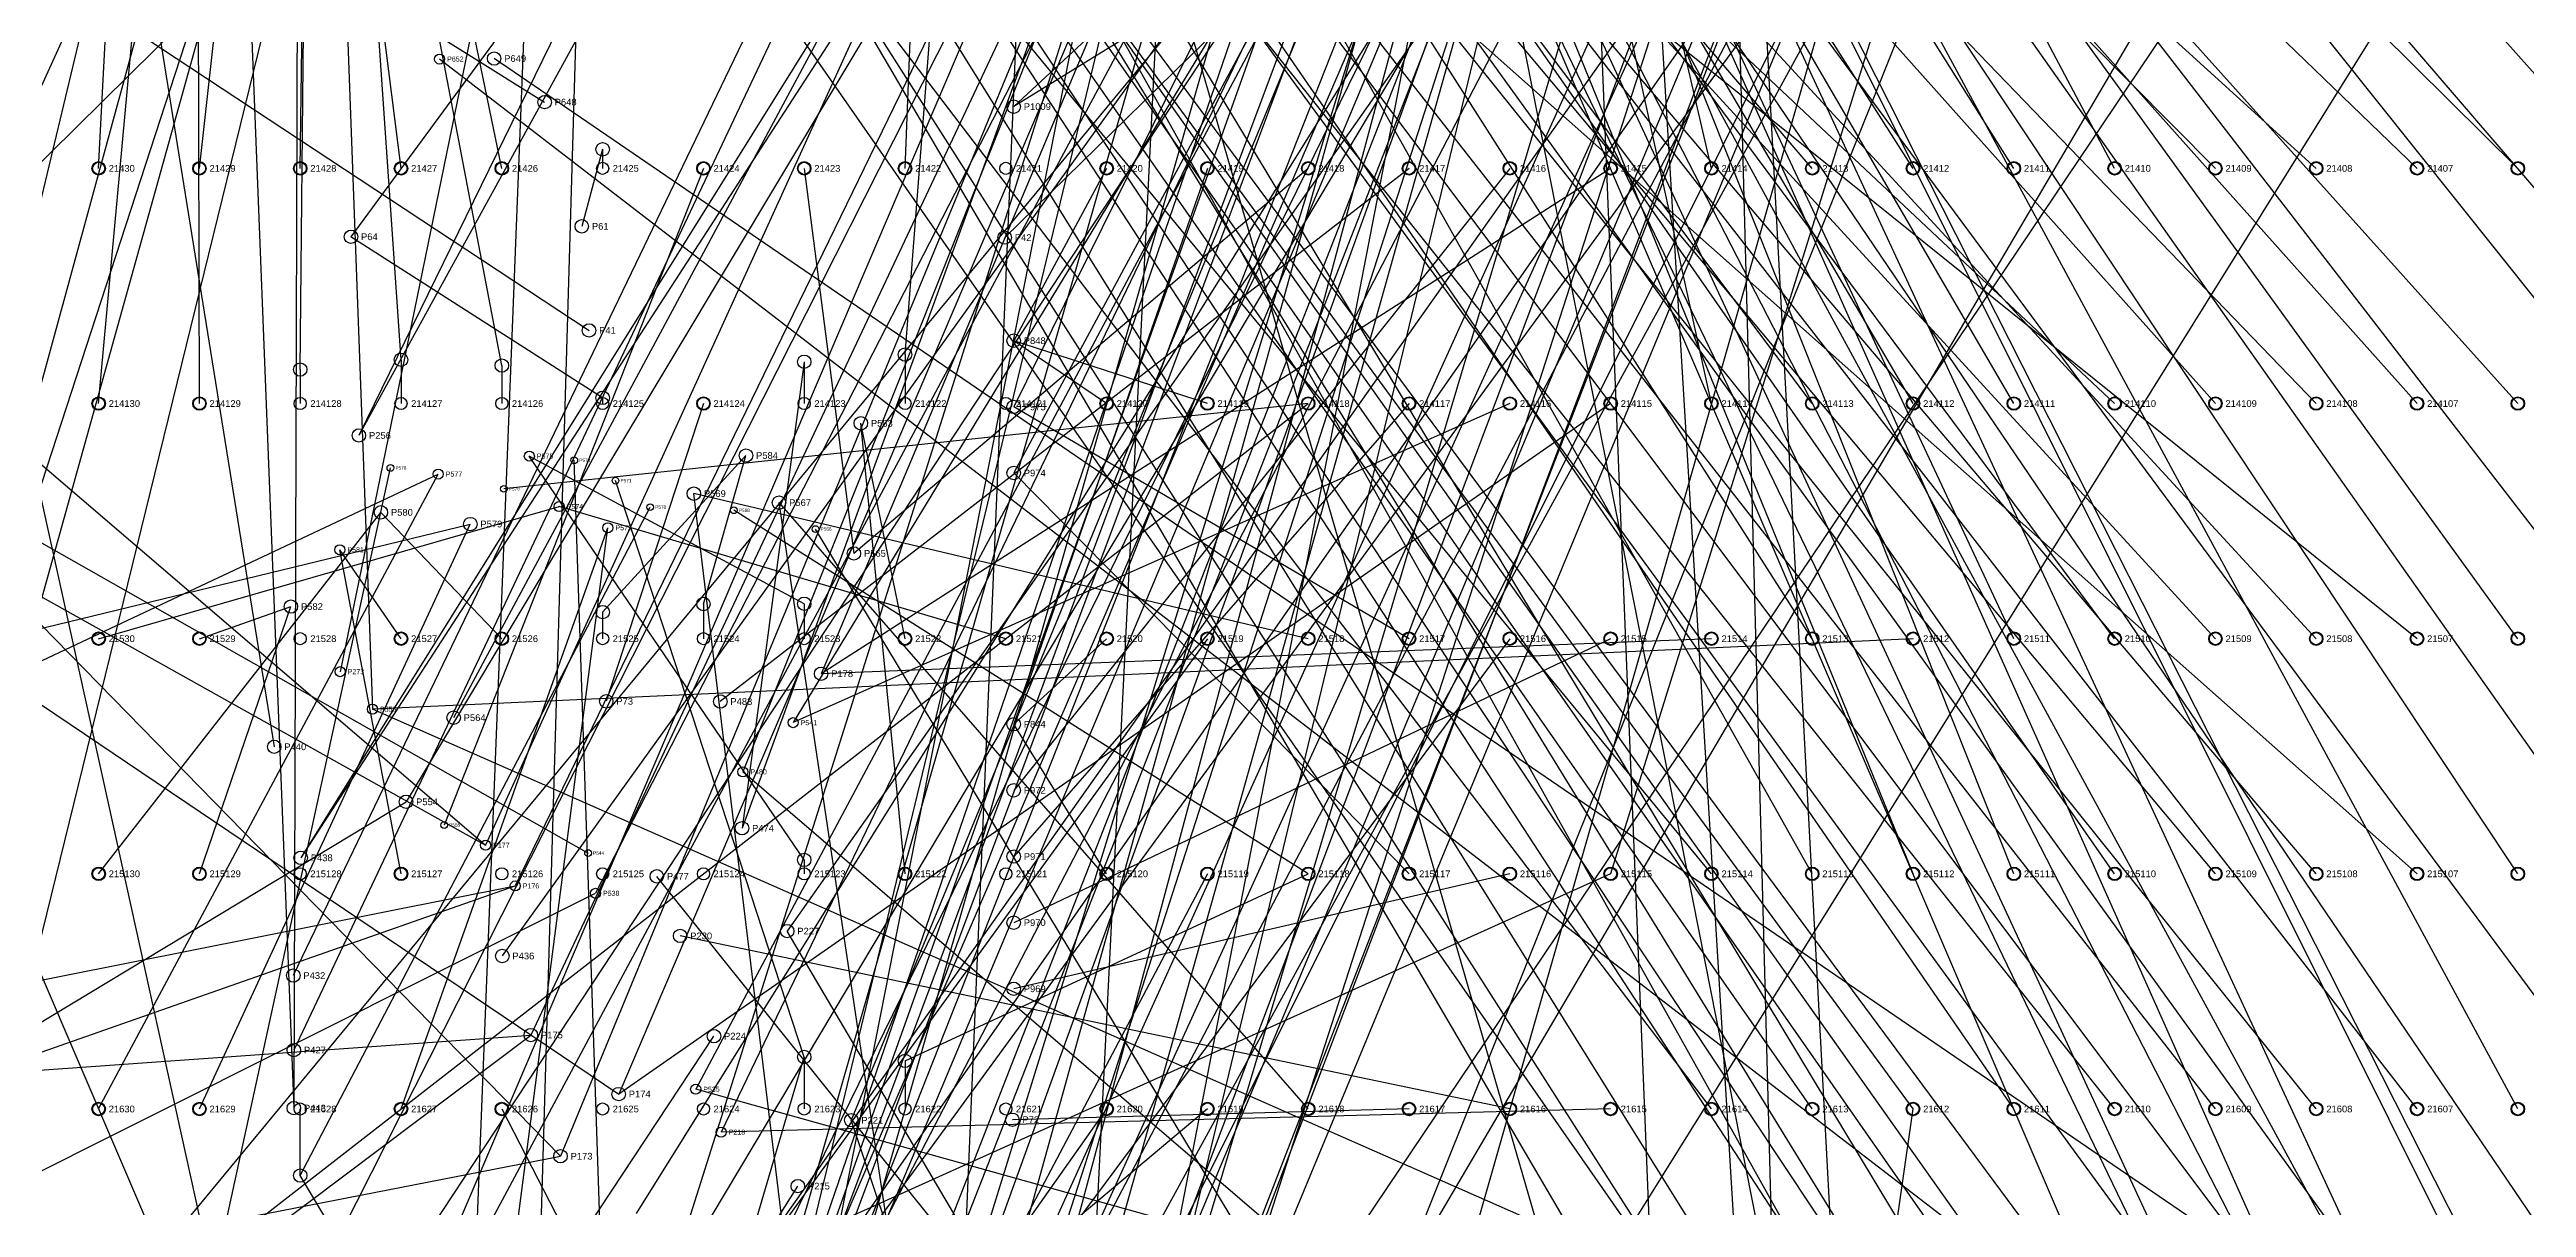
# Model space of a CAD drawing. Extents: x -5 to 376, y -217 to 241.
# Drawn here: x 230.8 to 324.5, y -62.8 to -19.1 of the extents above; entities that cross this region are included whole.
import ezdxf

# ---------------------------------------------------------------- set-up
doc = ezdxf.new("R2010")
doc.units = 0
for name, color, linetype in [('BOTTOM_PROBES', 1, 'CONTINUOUS'), ('BOTTOM_PROBES_LABEL', 12, 'CONTINUOUS'), ('BOTTOM_WIRES_BLACK', 250, 'CONTINUOUS'), ('BOTTOM_WIRES_BLUE', 5, 'CONTINUOUS'), ('FIXTURE_INTERFACE_PIN', 4, 'CONTINUOUS'), ('PIN_OFFSET_ARROW', 144, 'CONTINUOUS'), ('TESTER_INTERFACE_PIN', 144, 'CONTINUOUS'), ('TESTER_INTERFACE_PIN_LABEL', 144, 'CONTINUOUS')]:
    doc.layers.add(name, color=color, linetype=linetype)
doc.styles.get("Standard").update_dxf_attribs({"font": 'arial.ttf'})

msp = doc.modelspace()

# ---------------------------------------------------------------- linework, layer by layer
at = {"layer": 'BOTTOM_PROBES'}
for centre, radius in [((245.5799, -19.42592), 0.1905), ((247.63984, -19.4056), 0.254), ((249.54992, -21.05406), 0.254), ((267.27912, -21.22424), 0.254), ((242.22964, -26.14422), 0.254), ((250.95454, -25.75052), 0.254), ((266.93876, -26.1747), 0.254), ((251.22886, -29.68498), 0.254), ((267.27912, -30.0736), 0.254), ((267.27912, -32.5755), 0.254), ((242.52936, -33.655), 0.254), ((261.50062, -33.19526), 0.254), ((248.9708, -34.43478), 0.1905), ((250.67006, -34.5948), 0.127), ((257.15976, -34.41446), 0.254), ((243.72062, -34.88436), 0.127), ((245.5291, -35.1155), 0.1905), ((248.01068, -35.6743), 0.127), ((252.22962, -35.36442), 0.127), ((267.27912, -35.07486), 0.254), ((243.35994, -36.5633), 0.254), ((250.09856, -36.34486), 0.1905), ((253.54026, -36.36518), 0.127), ((255.18872, -35.85464), 0.254), ((256.70002, -36.48456), 0.127), ((258.40944, -36.195), 0.254), ((246.74068, -37.00526), 0.254), ((251.94006, -37.14496), 0.1905), ((259.78866, -37.19322), 0.127), ((241.81054, -37.97554), 0.1905), ((261.239, -38.11524), 0.254), ((239.95888, -40.12438), 0.254), ((241.8207, -42.58564), 0.1905), ((259.99948, -42.66438), 0.254), ((243.0399, -44.0055), 0.1905), ((251.8791, -43.70578), 0.254), ((256.18948, -43.7134), 0.254), ((246.11076, -44.32554), 0.254), ((258.9403, -44.5135), 0.1905), ((267.27912, -44.57446), 0.254), ((239.32896, -45.42536), 0.254), ((257.04038, -46.37532), 0.1905), ((244.3099, -47.50562), 0.254), ((267.27912, -47.07382), 0.254), ((245.75008, -48.38446), 0.127), ((257.0099, -48.50384), 0.254), ((240.32972, -49.62398), 0.254), ((247.3198, -49.14392), 0.1905), ((251.19076, -49.44364), 0.127), ((267.27912, -49.57572), 0.254), ((248.43994, -50.6857), 0.1905), ((253.78918, -50.32502), 0.254), ((251.47016, -50.9651), 0.1905), ((254.67056, -52.57546), 0.254), ((258.71932, -52.39512), 0.254), ((267.27912, -52.07508), 0.254), ((247.94972, -53.33492), 0.254), ((240.05032, -54.07406), 0.254), ((267.27912, -54.57444), 0.254), ((249.02922, -56.3245), 0.254), ((255.95072, -56.36514), 0.254), ((240.07064, -56.89346), 0.254), ((240.07064, -59.08548), 0.254), ((252.349, -58.55462), 0.254), ((255.25984, -58.37428), 0.1905), ((256.21996, -59.9948), 0.1905), ((261.13994, -59.54522), 0.254), ((267.22832, -59.5249), 0.254), ((250.14936, -60.90412), 0.254), ((259.12064, -62.03442), 0.254)]:
    msp.add_circle(centre, radius, dxfattribs=at)
at = {"layer": 'BOTTOM_WIRES_BLACK'}
for p, q in [((274.60194, 154.2415), (262.5598, -132.92328)), ((194.59194, 126.77394), (241.68862, -86.7156)), ((274.60194, 20.8915), (267.27912, -126.2253)), ((274.60194, -23.5585), (267.27912, -44.57446)), ((270.79194, -23.5585), (267.27912, -30.0736)), ((274.60194, -32.4485), (267.27912, -30.0736)), ((270.79194, -32.4485), (267.27912, -30.0736)), ((274.60194, -41.3385), (241.68862, -86.7156)), ((270.79194, -41.3385), (267.27912, -44.57446)), ((270.79194, -50.2285), (267.27912, -44.57446)), ((274.60194, -50.2285), (267.27912, -64.07404)), ((274.60194, -59.1185), (241.68862, -86.7156)), ((270.79194, -59.1185), (267.27912, -64.07404))]:
    msp.add_line(p, q, dxfattribs=at)
at = {"layer": 'BOTTOM_WIRES_BLUE'}
for p, q in [((282.22194, 154.2415), (241.8207, -42.58564)), ((255.55194, 154.2415), (245.65864, -97.23374)), ((282.22194, 145.3515), (219.75064, -78.4352)), ((255.55194, 145.3515), (247.74906, -119.69496)), ((343.18194, 136.4615), (246.11076, -44.32554)), ((331.75194, 136.4615), (247.3198, -49.14392)), ((339.37194, 136.4615), (248.43994, -50.6857)), ((335.56194, 136.4615), (252.349, -58.55462)), ((293.65194, -23.5585), (258.2799, 128.97612)), ((293.65194, -32.4485), (258.2799, 128.97612)), ((343.18194, 127.5715), (244.74932, -100.67544)), ((335.56194, 127.5715), (249.02922, -56.3245)), ((327.94194, 127.5715), (250.14936, -60.90412)), ((331.75194, 127.5715), (259.99948, -42.66438)), ((301.27194, -121.3485), (288.57194, 114.8715)), ((339.37194, 100.9015), (255.03886, -120.2436)), ((343.18194, 100.9015), (259.17906, -84.70392)), ((68.86194, 92.0115), (249.54992, -21.05406)), ((308.89194, -41.3385), (209.83194, 92.0115)), ((308.89194, -50.2285), (209.83194, 92.0115)), ((343.18194, 92.0115), (251.23902, -84.83346)), ((339.37194, 92.0115), (254.16002, -111.20374)), ((327.94194, -76.8985), (245.93042, 87.54618)), ((305.08194, -23.5585), (236.50194, 85.28558)), ((305.08194, -32.4485), (236.50194, 85.28558)), ((308.89194, -23.5585), (250.92914, 85.85454)), ((305.08194, -50.2285), (250.92914, 85.85454)), ((263.17194, -23.5585), (267.42898, 85.6361)), ((327.94194, -85.7885), (248.90984, 84.66582)), ((80.29194, 83.1215), (251.22886, -29.68498)), ((301.27194, 83.1215), (244.86108, -95.38462)), ((324.13194, -85.7885), (248.74982, 82.98434)), ((320.32194, 83.1215), (251.47016, -50.9651)), ((343.18194, 83.1215), (251.80036, -69.93382)), ((312.70194, 83.1215), (252.07976, -87.00516)), ((308.89194, 83.1215), (253.90856, -122.28322)), ((316.51194, 83.1215), (256.0701, -104.33558)), ((305.08194, 83.1215), (257.0099, -48.50384)), ((301.27194, -50.2285), (247.93194, 80.78216)), ((305.08194, -41.3385), (247.93194, 80.78216)), ((301.27194, -32.4485), (235.60024, 79.74584)), ((301.27194, -23.5585), (235.60024, 79.74584)), ((324.13194, -76.8985), (238.96066, 79.77632)), ((305.08194, -112.4585), (267.27912, 78.52664)), ((301.27194, -112.4585), (246.68988, 75.7047)), ((301.27194, 74.2315), (245.83898, -119.84482)), ((316.51194, 74.2315), (252.77064, -102.15372)), ((312.70194, 74.2315), (252.98908, -85.344)), ((308.89194, 74.2315), (255.00076, -100.05568)), ((343.18194, 74.2315), (255.3208, -92.6846)), ((305.08194, 74.2315), (257.04038, -46.37532)), ((324.13194, -68.0085), (253.11862, 72.30618)), ((324.13194, -59.1185), (253.11862, 72.30618)), ((297.46194, -121.3485), (292.38194, 69.1515)), ((316.51194, -68.0085), (215.24976, 67.03568)), ((316.51194, -59.1185), (215.24976, 67.03568)), ((301.27194, -68.0085), (218.93022, 66.05524)), ((305.08194, -59.1185), (218.93022, 66.05524)), ((320.32194, 65.3415), (221.26194, -32.4485)), ((297.46194, 65.3415), (240.05032, -54.07406)), ((286.03194, 65.3415), (247.02008, -132.92328)), ((343.18194, 65.3415), (252.66904, -100.15474)), ((316.51194, 65.3415), (256.21996, -59.9948)), ((305.08194, 65.3415), (259.7404, -122.75566)), ((312.70194, 65.3415), (260.17982, -67.54368)), ((308.89194, 65.3415), (260.53034, -64.10452)), ((316.51194, -41.3385), (219.30868, 64.2747)), ((316.51194, -50.2285), (219.30868, 64.2747)), ((308.89194, -59.1185), (212.35924, 62.3951)), ((308.89194, -68.0085), (212.35924, 62.3951)), ((301.27194, -76.8985), (214.51062, 62.3951)), ((301.27194, -85.7885), (214.51062, 62.3951)), ((312.70194, -59.1185), (217.51036, 62.3951)), ((312.70194, -68.0085), (217.51036, 62.3951)), ((305.08194, -68.0085), (216.33942, 59.16676)), ((305.08194, -76.8985), (216.33942, 59.16676)), ((324.13194, -50.2285), (251.02058, 59.74588)), ((324.13194, -41.3385), (251.02058, 59.74588)), ((301.27194, -59.1185), (215.92032, 57.39638)), ((312.70194, -76.8985), (217.62974, 57.35574)), ((312.70194, -85.7885), (217.62974, 57.35574)), ((320.32194, -85.7885), (251.05106, 57.86628)), ((320.32194, -76.8985), (251.05106, 57.86628)), ((308.89194, -32.4485), (214.50046, 56.30672)), ((305.08194, -85.7885), (214.50046, 56.30672)), ((312.70194, -32.4485), (233.11866, 56.7563)), ((312.70194, -23.5585), (233.11866, 56.7563)), ((293.65194, 56.4515), (240.07064, -56.89346)), ((301.27194, 56.4515), (244.8306, -107.98556)), ((343.18194, 56.4515), (252.74016, -71.5137)), ((316.51194, 56.4515), (255.25984, -58.37428)), ((312.70194, 56.4515), (255.97866, -78.77556)), ((305.08194, 56.4515), (257.0988, -114.07394)), ((320.32194, 56.4515), (258.9403, -44.5135)), ((308.89194, 56.4515), (261.13994, -59.54522)), ((320.32194, -59.1185), (231.52862, 55.12562)), ((320.32194, -68.0085), (231.52862, 55.12562)), ((312.70194, -50.2285), (226.34956, 52.88534)), ((312.70194, -41.3385), (226.34956, 52.88534)), ((327.94194, -23.5585), (259.76072, 53.0352)), ((327.94194, -32.4485), (259.76072, 53.0352)), ((327.94194, -41.3385), (255.96088, 51.92522)), ((327.94194, -50.2285), (255.96088, 51.92522)), ((331.75194, -32.4485), (260.23062, 50.9143)), ((297.46194, -59.1185), (221.48038, 49.87544)), ((343.18194, 47.5615), (225.07194, -114.03076)), ((293.65194, 47.5615), (241.68862, -74.21372)), ((282.22194, 47.5615), (242.52936, -33.655)), ((301.27194, 47.5615), (244.3099, -47.50562)), ((324.13194, -32.4485), (252.51918, 47.33544)), ((324.13194, -23.5585), (252.51918, 47.33544)), ((308.89194, 47.5615), (257.24104, -84.33562)), ((312.70194, 47.5615), (261.4295, -111.22406)), ((316.51194, 47.5615), (263.17194, -139.1285)), ((320.32194, 47.5615), (289.84194, -50.2285)), ((320.32194, -50.2285), (213.84006, 44.34586)), ((320.32194, -41.3385), (213.84006, 44.34586)), ((320.32194, 38.6715), (217.45194, -85.7885)), ((312.70194, 38.6715), (236.50194, -76.8985)), ((293.65194, 38.6715), (240.12906, -67.22364)), ((289.84194, 38.6715), (242.22964, -26.14422)), ((282.22194, 38.6715), (242.52936, -33.655)), ((297.46194, -23.5585), (244.12194, 38.6715)), ((297.46194, -32.4485), (244.12194, 38.6715)), ((316.51194, -23.5585), (247.93194, 38.6715)), ((316.51194, -32.4485), (247.93194, 38.6715)), ((316.51194, 38.6715), (253.0094, -63.07582)), ((343.18194, 38.6715), (253.619, -113.76406)), ((305.08194, 38.6715), (255.63068, -127.07366)), ((308.89194, 38.6715), (257.57886, -65.99428)), ((331.75194, 38.6715), (267.27912, -21.22424)), ((308.89194, -76.8985), (240.31194, 36.9697)), ((308.89194, -85.7885), (240.31194, 36.9697)), ((327.94194, -59.1185), (256.61874, 37.24656)), ((327.94194, -68.0085), (256.61874, 37.24656)), ((293.65194, -59.1185), (222.01886, 34.86658)), ((293.65194, -68.0085), (222.01886, 34.86658)), ((297.46194, -112.4585), (288.57194, 34.8615)), ((293.65194, -50.2285), (223.7994, 34.62528)), ((244.12194, 32.06242), (224.2947, -50.65522)), ((236.50194, 31.46044), (240.07064, -59.08548)), ((320.32194, -23.5585), (263.17194, 31.58744)), ((320.32194, -32.4485), (263.17194, 31.58744)), ((206.02194, -121.3485), (247.1801, 29.26588)), ((240.31194, 29.7815), (243.0399, -44.0055)), ((320.32194, 29.7815), (240.31194, -130.2385)), ((289.84194, 29.7815), (240.32972, -49.62398)), ((297.46194, 29.7815), (241.68862, -74.21372)), ((282.22194, 29.7815), (244.94998, -124.5743)), ((301.27194, 29.7815), (245.92026, -111.8743)), ((286.03194, 29.7815), (249.3899, -97.86366)), ((293.65194, 29.7815), (250.6599, -125.0442)), ((343.18194, 29.7815), (253.26848, -103.89362)), ((316.51194, 29.7815), (258.71932, -52.39512)), ((312.70194, 29.7815), (260.17982, -105.63352)), ((308.89194, 29.7815), (261.00024, -97.42424)), ((324.13194, 29.7815), (266.93876, -26.1747)), ((316.51194, -76.8985), (266.98194, 29.7815)), ((316.51194, -85.7885), (266.98194, 29.7815)), ((297.46194, -41.3385), (256.11836, 23.43404)), ((297.46194, -50.2285), (256.11836, 23.43404)), ((263.17194, -30.59684), (267.27912, 22.37486)), ((240.31194, 20.8915), (240.07064, -59.08548)), ((286.03194, 20.8915), (240.32972, -49.62398)), ((301.27194, 20.8915), (247.94972, -53.33492)), ((320.32194, 20.8915), (252.52934, -76.2254)), ((308.89194, 20.8915), (257.37058, -92.19438)), ((343.18194, 20.8915), (257.40868, -116.85524)), ((316.51194, 20.8915), (259.92836, -120.37568)), ((289.84194, 20.8915), (260.06044, -132.92328)), ((312.70194, 20.8915), (261.78002, -101.89464)), ((293.65194, 20.8915), (267.27912, -32.5755)), ((297.46194, 20.8915), (267.27912, -35.07486)), ((335.56194, 20.8915), (267.27912, -21.22424)), ((228.88194, 19.52752), (239.32896, -45.42536)), ((247.93194, -31.0134), (240.8301, 6.11632)), ((293.65194, -121.3485), (288.57194, 4.3815)), ((240.31194, -23.5585), (240.59896, -1.0541)), ((240.31194, -31.16326), (240.59896, -1.0541)), ((206.02194, -110.67034), (240.64976, -4.43484)), ((213.64194, -121.3485), (242.27028, -4.74472)), ((247.93194, -23.5585), (244.76964, -8.31596)), ((232.69194, -32.4485), (234.77982, -9.6139)), ((236.50194, -32.4485), (236.44098, -9.59358)), ((236.50194, -23.5585), (238.02086, -9.91362)), ((232.69194, -23.5585), (233.37012, -10.37336)), ((225.07194, -32.4485), (234.7087, -11.24458)), ((244.12194, -23.5585), (243.01958, -14.82344)), ((244.12194, -30.79242), (243.01958, -14.82344)), ((331.75194, -85.7885), (245.5799, -19.42592)), ((331.75194, -76.8985), (247.63984, -19.4056)), ((251.74194, -22.83714), (250.95454, -25.75052)), ((213.64194, -23.5585), (250.14936, -60.90412)), ((217.45194, -23.5585), (247.3198, -49.14392)), ((255.55194, -23.5585), (245.75008, -48.38446)), ((282.22194, -23.5585), (256.18948, -43.7134)), ((259.36194, -23.5585), (261.239, -38.11524)), ((289.84194, -23.5585), (259.99948, -42.66438)), ((278.41194, -23.5585), (261.239, -38.11524)), ((286.03194, -23.5585), (267.27912, -47.07382)), ((251.74194, -32.2326), (242.22964, -26.14422)), ((259.36194, -30.86862), (257.0099, -48.50384)), ((213.64194, -32.4485), (252.349, -58.55462)), ((217.45194, -32.4485), (247.3198, -49.14392)), ((221.26194, -32.4485), (251.19076, -49.44364)), ((232.69194, -68.0085), (278.41194, -32.4485)), ((278.41194, -32.4485), (248.01068, -35.6743)), ((255.55194, -32.4485), (251.8791, -43.70578)), ((289.84194, -32.4485), (252.349, -58.55462)), ((286.03194, -32.4485), (258.9403, -44.5135)), ((282.22194, -32.4485), (267.27912, -49.57572)), ((282.22194, -41.3385), (267.27912, -32.5755)), ((263.17194, -50.2285), (261.50062, -33.19526)), ((263.17194, -41.3385), (261.50062, -33.19526)), ((259.36194, -40.0177), (248.9708, -34.43478)), ((259.36194, -49.70272), (248.9708, -34.43478)), ((251.74194, -66.52006), (250.67006, -34.5948)), ((251.74194, -40.3352), (257.15976, -34.41446)), ((255.55194, -40.02786), (257.15976, -34.41446)), ((217.45194, -48.3235), (245.5291, -35.1155)), ((232.69194, -59.1185), (245.5291, -35.1155)), ((236.50194, -68.0085), (243.72062, -34.88436)), ((259.36194, -57.15508), (252.22962, -35.36442)), ((282.22194, -50.2285), (267.27912, -35.07486)), ((232.69194, -41.3385), (250.09856, -36.34486)), ((240.31194, -61.63564), (253.54026, -36.36518)), ((266.98194, -41.3385), (250.09856, -36.34486)), ((278.41194, -41.3385), (255.18872, -35.85464)), ((259.36194, -70.24878), (255.18872, -35.85464)), ((278.41194, -50.2285), (256.70002, -36.48456)), ((263.17194, -68.0085), (258.40944, -36.195)), ((278.41194, -59.1185), (258.40944, -36.195)), ((228.88194, -41.3385), (246.74068, -37.00526)), ((232.69194, -50.2285), (243.35994, -36.5633)), ((236.50194, -59.1185), (246.74068, -37.00526)), ((247.93194, -41.3385), (243.35994, -36.5633)), ((244.12194, -59.1185), (251.94006, -37.14496)), ((247.93194, -68.0085), (251.94006, -37.14496)), ((278.41194, -68.0085), (259.78866, -37.19322)), ((244.12194, -50.2285), (241.81054, -37.97554)), ((244.12194, -41.3385), (241.81054, -37.97554)), ((236.50194, -50.2285), (239.95888, -40.12438)), ((236.50194, -41.3385), (239.95888, -40.12438)), ((225.07194, -41.3385), (236.50194, -68.0085)), ((301.27194, -41.3385), (243.0399, -44.0055)), ((293.65194, -41.3385), (259.99948, -42.66438)), ((289.84194, -41.3385), (267.27912, -52.07508)), ((286.03194, -41.3385), (267.27912, -66.57594)), ((297.46194, -68.0085), (243.0399, -44.0055)), ((282.22194, -68.0085), (257.04038, -46.37532)), ((225.07194, -59.1185), (244.3099, -47.50562)), ((282.22194, -85.7885), (253.78918, -50.32502)), ((289.84194, -50.2285), (255.83896, -65.56502)), ((263.17194, -57.29986), (278.41194, -50.2285)), ((286.03194, -50.2285), (267.27912, -54.57444)), ((206.02194, -59.1185), (248.43994, -50.6857)), ((206.02194, -65.56248), (248.43994, -50.6857)), ((217.45194, -68.0085), (251.47016, -50.9651)), ((278.41194, -85.7885), (258.71932, -52.39512)), ((286.03194, -59.1185), (254.67056, -52.57546)), ((209.83194, -59.1185), (249.02922, -56.3245)), ((209.83194, -85.7885), (249.02922, -56.3245)), ((236.50194, -85.7885), (255.95072, -56.36514)), ((255.55194, -70.05066), (259.36194, -57.15508)), ((289.84194, -68.0085), (255.25984, -58.37428)), ((247.93194, -59.1185), (251.74194, -66.52006)), ((289.84194, -59.1185), (256.21996, -59.9948)), ((266.98194, -76.8985), (261.13994, -59.54522)), ((282.22194, -59.1185), (267.22832, -59.5249)), ((297.46194, -85.7885), (301.27194, -59.1185)), ((213.64194, -68.0085), (250.14936, -60.90412)), ((244.12194, -68.0085), (240.31194, -61.63564)), ((244.12194, -85.7885), (259.12064, -62.03442))]:
    msp.add_line(p, q, dxfattribs=at)
at = {"layer": 'FIXTURE_INTERFACE_PIN'}
for centre in [(232.69194, -23.5585), (236.50194, -23.5585), (240.31194, -23.5585), (244.12194, -23.5585), (247.93194, -23.5585), (251.74194, -22.83714), (255.55194, -23.5585), (259.36194, -23.5585), (263.17194, -23.5585), (270.79194, -23.5585), (274.60194, -23.5585), (278.41194, -23.5585), (282.22194, -23.5585), (286.03194, -23.5585), (289.84194, -23.5585), (293.65194, -23.5585), (297.46194, -23.5585), (301.27194, -23.5585), (305.08194, -23.5585), (308.89194, -23.5585), (312.70194, -23.5585), (316.51194, -23.5585), (320.32194, -23.5585), (324.13194, -23.5585), (244.12194, -30.79242), (247.93194, -31.0134), (259.36194, -30.86862), (263.17194, -30.59684), (240.31194, -31.16326), (232.69194, -32.4485), (236.50194, -32.4485), (251.74194, -32.2326), (255.55194, -32.4485), (270.79194, -32.4485), (274.60194, -32.4485), (278.41194, -32.4485), (282.22194, -32.4485), (286.03194, -32.4485), (289.84194, -32.4485), (293.65194, -32.4485), (297.46194, -32.4485), (301.27194, -32.4485), (305.08194, -32.4485), (308.89194, -32.4485), (312.70194, -32.4485), (316.51194, -32.4485), (320.32194, -32.4485), (324.13194, -32.4485), (251.74194, -40.3352), (255.55194, -40.02786), (259.36194, -40.0177), (232.69194, -41.3385), (236.50194, -41.3385), (244.12194, -41.3385), (247.93194, -41.3385), (263.17194, -41.3385), (266.98194, -41.3385), (270.79194, -41.3385), (274.60194, -41.3385), (278.41194, -41.3385), (282.22194, -41.3385), (286.03194, -41.3385), (289.84194, -41.3385), (293.65194, -41.3385), (297.46194, -41.3385), (301.27194, -41.3385), (305.08194, -41.3385), (308.89194, -41.3385), (312.70194, -41.3385), (316.51194, -41.3385), (320.32194, -41.3385), (324.13194, -41.3385), (259.36194, -49.70272), (232.69194, -50.2285), (236.50194, -50.2285), (244.12194, -50.2285), (263.17194, -50.2285), (270.79194, -50.2285), (274.60194, -50.2285), (278.41194, -50.2285), (282.22194, -50.2285), (286.03194, -50.2285), (289.84194, -50.2285), (293.65194, -50.2285), (297.46194, -50.2285), (301.27194, -50.2285), (305.08194, -50.2285), (308.89194, -50.2285), (312.70194, -50.2285), (316.51194, -50.2285), (320.32194, -50.2285), (324.13194, -50.2285), (259.36194, -57.15508), (263.17194, -57.29986), (232.69194, -59.1185), (236.50194, -59.1185), (244.12194, -59.1185), (247.93194, -59.1185), (270.79194, -59.1185), (274.60194, -59.1185), (278.41194, -59.1185), (282.22194, -59.1185), (286.03194, -59.1185), (289.84194, -59.1185), (293.65194, -59.1185), (297.46194, -59.1185), (301.27194, -59.1185), (305.08194, -59.1185), (308.89194, -59.1185), (312.70194, -59.1185), (316.51194, -59.1185), (320.32194, -59.1185), (324.13194, -59.1185), (240.31194, -61.63564)]:
    msp.add_circle(centre, 0.254, dxfattribs=at)
at = {"layer": 'PIN_OFFSET_ARROW'}
for p, q in [((251.74194, -22.83714), (251.74194, -23.5585)), ((244.12194, -30.79242), (244.12194, -32.4485)), ((259.36194, -30.86862), (259.36194, -32.4485)), ((263.17194, -30.59684), (263.17194, -32.4485)), ((240.31194, -31.16326), (240.31194, -32.4485)), ((247.93194, -31.0134), (247.93194, -32.4485)), ((251.74194, -32.2326), (251.74194, -32.4485)), ((255.55194, -40.02786), (255.55194, -41.3385)), ((259.36194, -40.0177), (259.36194, -41.3385)), ((251.74194, -40.3352), (251.74194, -41.3385)), ((259.36194, -49.70272), (259.36194, -50.2285)), ((259.36194, -57.15508), (259.36194, -59.1185)), ((263.17194, -57.29986), (263.17194, -59.1185)), ((240.31194, -61.63564), (240.31194, -59.1185))]:
    msp.add_line(p, q, dxfattribs=at)
at = {"layer": 'TESTER_INTERFACE_PIN'}
for centre in [(232.69194, -23.5585), (236.50194, -23.5585), (240.31194, -23.5585), (244.12194, -23.5585), (247.93194, -23.5585), (251.74194, -23.5585), (255.55194, -23.5585), (259.36194, -23.5585), (263.17194, -23.5585), (266.98194, -23.5585), (270.79194, -23.5585), (274.60194, -23.5585), (278.41194, -23.5585), (282.22194, -23.5585), (286.03194, -23.5585), (289.84194, -23.5585), (293.65194, -23.5585), (297.46194, -23.5585), (301.27194, -23.5585), (305.08194, -23.5585), (308.89194, -23.5585), (312.70194, -23.5585), (316.51194, -23.5585), (320.32194, -23.5585), (324.13194, -23.5585), (232.69194, -32.4485), (236.50194, -32.4485), (240.31194, -32.4485), (244.12194, -32.4485), (247.93194, -32.4485), (251.74194, -32.4485), (255.55194, -32.4485), (259.36194, -32.4485), (263.17194, -32.4485), (266.98194, -32.4485), (270.79194, -32.4485), (274.60194, -32.4485), (278.41194, -32.4485), (282.22194, -32.4485), (286.03194, -32.4485), (289.84194, -32.4485), (293.65194, -32.4485), (297.46194, -32.4485), (301.27194, -32.4485), (305.08194, -32.4485), (308.89194, -32.4485), (312.70194, -32.4485), (316.51194, -32.4485), (320.32194, -32.4485), (324.13194, -32.4485), (232.69194, -41.3385), (236.50194, -41.3385), (240.31194, -41.3385), (244.12194, -41.3385), (247.93194, -41.3385), (251.74194, -41.3385), (255.55194, -41.3385), (259.36194, -41.3385), (263.17194, -41.3385), (266.98194, -41.3385), (270.79194, -41.3385), (274.60194, -41.3385), (278.41194, -41.3385), (282.22194, -41.3385), (286.03194, -41.3385), (289.84194, -41.3385), (293.65194, -41.3385), (297.46194, -41.3385), (301.27194, -41.3385), (305.08194, -41.3385), (308.89194, -41.3385), (312.70194, -41.3385), (316.51194, -41.3385), (320.32194, -41.3385), (324.13194, -41.3385), (232.69194, -50.2285), (236.50194, -50.2285), (240.31194, -50.2285), (244.12194, -50.2285), (247.93194, -50.2285), (251.74194, -50.2285), (255.55194, -50.2285), (259.36194, -50.2285), (263.17194, -50.2285), (266.98194, -50.2285), (270.79194, -50.2285), (274.60194, -50.2285), (278.41194, -50.2285), (282.22194, -50.2285), (286.03194, -50.2285), (289.84194, -50.2285), (293.65194, -50.2285), (297.46194, -50.2285), (301.27194, -50.2285), (305.08194, -50.2285), (308.89194, -50.2285), (312.70194, -50.2285), (316.51194, -50.2285), (320.32194, -50.2285), (324.13194, -50.2285), (232.69194, -59.1185), (236.50194, -59.1185), (240.31194, -59.1185), (244.12194, -59.1185), (247.93194, -59.1185), (251.74194, -59.1185), (255.55194, -59.1185), (259.36194, -59.1185), (263.17194, -59.1185), (266.98194, -59.1185), (270.79194, -59.1185), (274.60194, -59.1185), (278.41194, -59.1185), (282.22194, -59.1185), (286.03194, -59.1185), (289.84194, -59.1185), (293.65194, -59.1185), (297.46194, -59.1185), (301.27194, -59.1185), (305.08194, -59.1185), (308.89194, -59.1185), (312.70194, -59.1185), (316.51194, -59.1185), (320.32194, -59.1185), (324.13194, -59.1185)]:
    msp.add_circle(centre, 0.2286, dxfattribs=at)

# ---------------------------------------------------------------- texts
at = {"layer": 'BOTTOM_PROBES_LABEL'}
for s, height, p in [('P652', 0.1905, (245.86565, -19.52117)), ('P649', 0.254, (248.02084, -19.5326)), ('P648', 0.254, (249.93092, -21.18106)), ('P1009', 0.254, (267.66012, -21.35124)), ('P64', 0.254, (242.61064, -26.27122)), ('P61', 0.254, (251.33554, -25.87752)), ('P42', 0.254, (267.31976, -26.3017)), ('P41', 0.254, (251.60986, -29.81198)), ('P848', 0.254, (267.66012, -30.2006)), ('P975', 0.254, (267.66012, -32.7025)), ('P256', 0.254, (242.91036, -33.782)), ('P583', 0.254, (261.88162, -33.32226)), ('P575', 0.1905, (249.25655, -34.53003)), ('P573', 0.127, (250.86056, -34.6583)), ('P584', 0.254, (257.54076, -34.54146)), ('P578', 0.127, (243.91112, -34.94786)), ('P577', 0.1905, (245.81485, -35.21075)), ('P571', 0.127, (252.42012, -35.42792)), ('P974', 0.254, (267.66012, -35.20186)), ('P580', 0.254, (243.74094, -36.6903)), ('P576', 0.127, (248.20118, -35.7378)), ('P574', 0.1905, (250.38431, -36.44011)), ('P570', 0.127, (253.73076, -36.42868)), ('P569', 0.254, (255.56972, -35.98164)), ('P568', 0.127, (256.89052, -36.54806)), ('P567', 0.254, (258.79044, -36.322)), ('P579', 0.254, (247.12168, -37.13226)), ('P572', 0.1905, (252.22581, -37.24021)), ('P566', 0.127, (259.97916, -37.25672)), ('P581', 0.1905, (242.09629, -38.07079)), ('P565', 0.254, (261.62, -38.24224)), ('P582', 0.254, (240.33988, -40.25138)), ('P273', 0.1905, (242.10645, -42.68089)), ('P178', 0.254, (260.38048, -42.79138)), ('P556', 0.1905, (243.32565, -44.10075)), ('P73', 0.254, (252.2601, -43.83278)), ('P483', 0.254, (256.57048, -43.8404)), ('P564', 0.254, (246.49176, -44.45254)), ('P541', 0.1905, (259.22605, -44.60875)), ('P844', 0.254, (267.66012, -44.70146)), ('P440', 0.254, (239.70996, -45.55236)), ('P480', 0.1905, (257.32613, -46.47057)), ('P554', 0.254, (244.6909, -47.63262)), ('P972', 0.254, (267.66012, -47.20082)), ('P555', 0.127, (245.94058, -48.44796)), ('P474', 0.254, (257.3909, -48.63084)), ('P438', 0.254, (240.71072, -49.75098)), ('P177', 0.1905, (247.60555, -49.23917)), ('P544', 0.127, (251.38126, -49.50714)), ('P971', 0.254, (267.66012, -49.70272)), ('P477', 0.254, (254.17018, -50.45202)), ('P176', 0.1905, (248.72569, -50.78095)), ('P538', 0.1905, (251.75591, -51.06035)), ('P227', 0.254, (259.10032, -52.52212)), ('P970', 0.254, (267.66012, -52.20208)), ('P436', 0.254, (248.33072, -53.46192)), ('P230', 0.254, (255.05156, -52.70246)), ('P432', 0.254, (240.43132, -54.20106)), ('P969', 0.254, (267.66012, -54.70144)), ('P427', 0.254, (240.45164, -57.02046)), ('P175', 0.254, (249.41022, -56.4515)), ('P224', 0.254, (256.33172, -56.49214)), ('P443', 0.254, (240.45164, -59.21248)), ('P174', 0.254, (252.73, -58.68162)), ('P535', 0.1905, (255.54559, -58.46953)), ('P218', 0.1905, (256.50571, -60.09005)), ('P221', 0.254, (261.52094, -59.67222)), ('P72', 0.254, (267.60932, -59.6519)), ('P173', 0.254, (250.53036, -61.03112)), ('P215', 0.254, (259.50164, -62.16142))]:
    msp.add_text(s, height=height, dxfattribs=at).set_placement(p)
at = {"layer": 'TESTER_INTERFACE_PIN_LABEL'}
for s, p in [('21430', (233.07294, -23.6855)), ('21429', (236.88294, -23.6855)), ('21428', (240.69294, -23.6855)), ('21427', (244.50294, -23.6855)), ('21426', (248.31294, -23.6855)), ('21425', (252.12294, -23.6855)), ('21424', (255.93294, -23.6855)), ('21423', (259.74294, -23.6855)), ('21422', (263.55294, -23.6855)), ('21421', (267.36294, -23.6855)), ('21420', (271.17294, -23.6855)), ('21419', (274.98294, -23.6855)), ('21418', (278.79294, -23.6855)), ('21417', (282.60294, -23.6855)), ('21416', (286.41294, -23.6855)), ('21415', (290.22294, -23.6855)), ('21414', (294.03294, -23.6855)), ('21413', (297.84294, -23.6855)), ('21412', (301.65294, -23.6855)), ('21411', (305.46294, -23.6855)), ('21410', (309.27294, -23.6855)), ('21409', (313.08294, -23.6855)), ('21408', (316.89294, -23.6855)), ('21407', (320.70294, -23.6855)), ('214130', (233.07294, -32.5755)), ('214129', (236.88294, -32.5755)), ('214128', (240.69294, -32.5755)), ('214127', (244.50294, -32.5755)), ('214126', (248.31294, -32.5755)), ('214125', (252.12294, -32.5755)), ('214124', (255.93294, -32.5755)), ('214123', (259.74294, -32.5755)), ('214122', (263.55294, -32.5755)), ('214121', (267.36294, -32.5755)), ('214120', (271.17294, -32.5755)), ('214119', (274.98294, -32.5755)), ('214118', (278.79294, -32.5755)), ('214117', (282.60294, -32.5755)), ('214116', (286.41294, -32.5755)), ('214115', (290.22294, -32.5755)), ('214114', (294.03294, -32.5755)), ('214113', (297.84294, -32.5755)), ('214112', (301.65294, -32.5755)), ('214111', (305.46294, -32.5755)), ('214110', (309.27294, -32.5755)), ('214109', (313.08294, -32.5755)), ('214108', (316.89294, -32.5755)), ('214107', (320.70294, -32.5755)), ('21530', (233.07294, -41.4655)), ('21529', (236.88294, -41.4655)), ('21528', (240.69294, -41.4655)), ('21527', (244.50294, -41.4655)), ('21526', (248.31294, -41.4655)), ('21525', (252.12294, -41.4655)), ('21524', (255.93294, -41.4655)), ('21523', (259.74294, -41.4655)), ('21522', (263.55294, -41.4655)), ('21521', (267.36294, -41.4655)), ('21520', (271.17294, -41.4655)), ('21519', (274.98294, -41.4655)), ('21518', (278.79294, -41.4655)), ('21517', (282.60294, -41.4655)), ('21516', (286.41294, -41.4655)), ('21515', (290.22294, -41.4655)), ('21514', (294.03294, -41.4655)), ('21513', (297.84294, -41.4655)), ('21512', (301.65294, -41.4655)), ('21511', (305.46294, -41.4655)), ('21510', (309.27294, -41.4655)), ('21509', (313.08294, -41.4655)), ('21508', (316.89294, -41.4655)), ('21507', (320.70294, -41.4655)), ('215130', (233.07294, -50.3555)), ('215129', (236.88294, -50.3555)), ('215128', (240.69294, -50.3555)), ('215127', (244.50294, -50.3555)), ('215126', (248.31294, -50.3555)), ('215125', (252.12294, -50.3555)), ('215124', (255.93294, -50.3555)), ('215123', (259.74294, -50.3555)), ('215122', (263.55294, -50.3555)), ('215121', (267.36294, -50.3555)), ('215120', (271.17294, -50.3555)), ('215119', (274.98294, -50.3555)), ('215118', (278.79294, -50.3555)), ('215117', (282.60294, -50.3555)), ('215116', (286.41294, -50.3555)), ('215115', (290.22294, -50.3555)), ('215114', (294.03294, -50.3555)), ('215113', (297.84294, -50.3555)), ('215112', (301.65294, -50.3555)), ('215111', (305.46294, -50.3555)), ('215110', (309.27294, -50.3555)), ('215109', (313.08294, -50.3555)), ('215108', (316.89294, -50.3555)), ('215107', (320.70294, -50.3555)), ('21630', (233.07294, -59.2455)), ('21629', (236.88294, -59.2455)), ('21628', (240.69294, -59.2455)), ('21627', (244.50294, -59.2455)), ('21626', (248.31294, -59.2455)), ('21625', (252.12294, -59.2455)), ('21624', (255.93294, -59.2455)), ('21623', (259.74294, -59.2455)), ('21622', (263.55294, -59.2455)), ('21621', (267.36294, -59.2455)), ('21620', (271.17294, -59.2455)), ('21619', (274.98294, -59.2455)), ('21618', (278.79294, -59.2455)), ('21617', (282.60294, -59.2455)), ('21616', (286.41294, -59.2455)), ('21615', (290.22294, -59.2455)), ('21614', (294.03294, -59.2455)), ('21613', (297.84294, -59.2455)), ('21612', (301.65294, -59.2455)), ('21611', (305.46294, -59.2455)), ('21610', (309.27294, -59.2455)), ('21609', (313.08294, -59.2455)), ('21608', (316.89294, -59.2455)), ('21607', (320.70294, -59.2455))]:
    msp.add_text(s, height=0.254, dxfattribs=at).set_placement(p)

doc.saveas('drawing.dxf')
